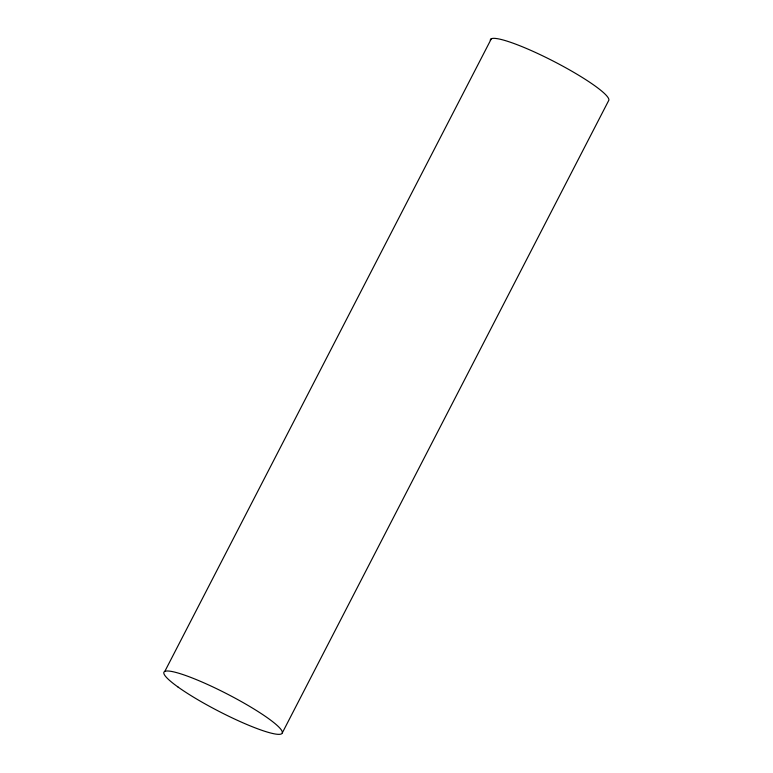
<?xml version="1.0" encoding="UTF-8"?>
<svg xmlns="http://www.w3.org/2000/svg" width="773" height="773" viewBox="0 0 773 773"><rect width="100%" height="100%" fill="white"/><g stroke="black" fill="none" stroke-linecap="round" stroke-linejoin="round"><path stroke-width="1.16" d="M164.823 671.379L491.348 38.747M282.319 732.852L608.844 100.219A66.536 9.605 27.3 0 0 550.366 59.637A66.536 9.605 27.3 0 0 490.314 40.36M178.109 687.091A66.536 9.605 27.3 0 0 279.024 734.35A66.536 9.605 27.3 0 0 212.082 686.55A66.536 9.605 27.3 0 0 178.109 687.091"/></g></svg>
